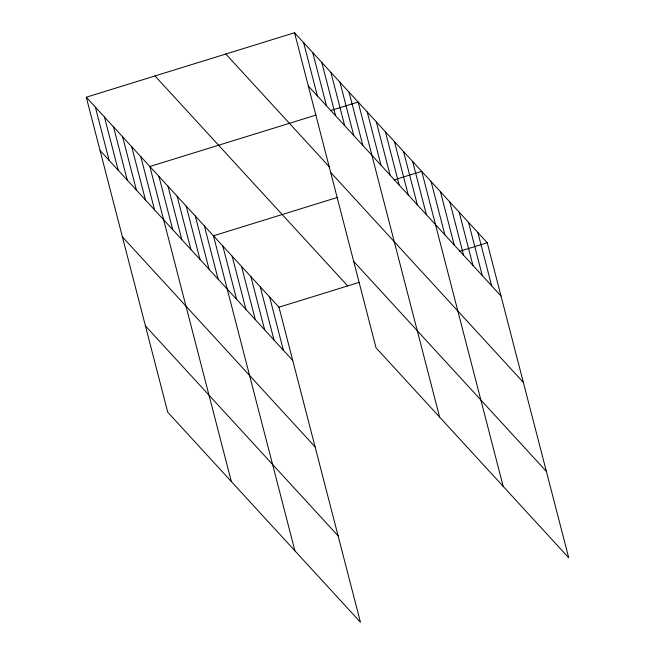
<?xml version="1.0" encoding="UTF-8"?>
<svg xmlns="http://www.w3.org/2000/svg" width="655" height="655" viewBox="0 0 655 655"><rect width="100%" height="100%" fill="white"/><g stroke="black" fill="none" stroke-linecap="round" stroke-linejoin="round"><path stroke-width="0.98" d="M86.28 97.21L278.973 307.195L360.447 622.25L167.762 412.257L86.28 97.21L294.553 32.75L487.238 242.743L568.72 557.79L376.027 347.805L294.553 32.75M316.136 115.043L149.864 166.501L231.346 481.556M330.456 110.613L358.138 102.049L439.62 417.096M337.685 197.351L213.456 235.8L294.93 550.855M394.048 179.912L421.73 171.34L503.204 486.395M278.973 307.195L359.186 282.37M459.556 251.307L487.238 242.743M308.333 86.034L501.018 296.019M225.819 54.021L329.637 167.156M330.669 172.412L523.361 382.405M353.692 261.419L546.376 471.412M155.006 75.939L347.699 285.924M100.059 150.486L292.752 360.479M122.403 236.873L315.088 446.866M145.418 325.879L338.111 535.864M477.88 232.541L491.659 285.817M468.522 222.34L482.301 275.624M459.163 212.138L472.943 265.422M449.805 201.945L463.584 255.221M440.447 191.743L454.226 245.019M431.088 181.541L444.868 234.826M412.642 161.441L426.421 214.725M403.562 151.542L417.341 204.827M394.474 141.644L408.253 194.928M385.394 131.745L399.173 185.029M376.306 121.846L390.085 175.122M367.226 111.948L381.005 165.224M349.058 92.15L362.837 145.426M339.97 82.243L353.749 135.528M330.89 72.345L344.669 125.629M321.802 62.446L335.581 115.73M312.722 52.547L326.501 105.832M303.633 42.649L317.413 95.933M269.614 296.993L283.394 350.278M260.248 286.8L274.027 340.076M250.89 276.598L264.669 329.883M241.531 266.397L255.311 319.681M232.173 256.203L245.952 309.479M222.815 246.002L236.594 299.278M204.368 225.901L218.148 279.186M195.288 216.003L209.068 269.279M186.2 206.104L199.98 259.38M177.12 196.205L190.9 249.481M168.032 186.307L181.812 239.583M158.952 176.4L172.732 229.684M140.784 156.602L154.564 209.887M131.696 146.704L145.476 199.988M122.616 136.805L136.396 190.089M113.528 126.906L127.307 180.191M104.448 117.008L118.228 170.284M95.36 107.109L109.139 160.385"/></g></svg>
